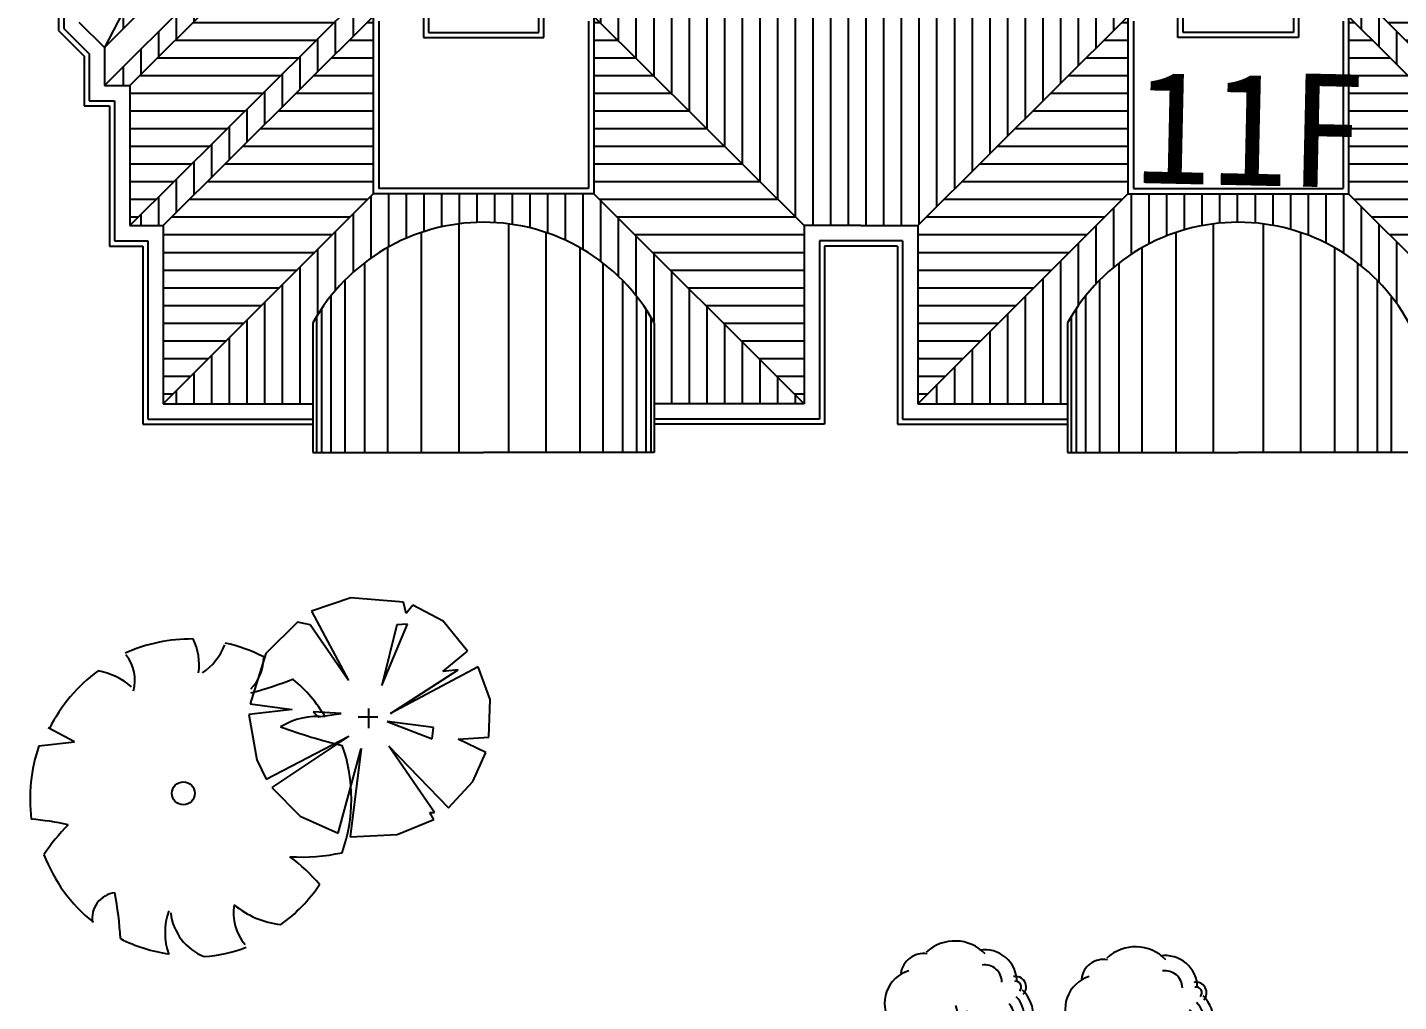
# Model space of a CAD drawing. Extents: x 225694 to 1397201, y -46174 to 794826.
# Drawn here: x 564215 to 593287, y 529362 to 550020 of the extents above; entities that cross this region are included whole.
import ezdxf
from ezdxf.enums import TextEntityAlignment as Align

# ---------------------------------------------------------------- set-up
doc = ezdxf.new("R2010")
doc.units = 0
doc.header["$LTSCALE"] = 0.5
doc.header["$MEASUREMENT"] = 0
for name, color, linetype in [('08-树', 73, 'Continuous'), ('KJ', 8, 'Continuous'), ('ZJ', 7, 'Continuous'), ('屋顶', 135, 'Continuous'), ('树', 124, 'Continuous'), ('路', 40, 'Continuous')]:
    doc.layers.add(name, color=color, linetype=linetype)
doc.styles.add('等线体', font='')
doc.styles.get('等线体').set_extended_font_data('黑体')

# ---------------------------------------------------------------- blocks, each defined once
blk = doc.blocks.new('含笑')
at = {"layer": '树'}
for p, q in [((-631.7, 458.1), (-789.3, 542.6)), ((-789.3, 542.6), (-789.3, 542.6)), ((-845.5, 434), (-631.7, 458.1))]:
    blk.add_line(p, q, dxfattribs=at)
blk.add_circle((27.2, 147.7), 69.3, dxfattribs=at)
for centre, radius, start, end in [((74.1, 114.5), 965.6, 89.33215, 114.38564), ((-227.8, 923.2), 350.3, 352.07749, 26.61284), ((-64.2, 1177.9), 366.2, 304.18683, 338.5411), ((74.1, 114.5), 962.8, 62.87665, 77.70213), ((-501.2, 832.7), 235.9, 343.65549, 39.76), ((234.2, 972.6), 278.9, 315.84539, 359.76505), ((74.1, 114.5), 955.7, 126.07508, 153.62454), ((-555.8, 485.4), 407.2, 48.52033, 80.51513), ((-354.2, 3608.9), 2961.5, 285.43975, 290.70994), ((74.1, 114.5), 949.5, 31.40984, 49.47525), ((836.7, 188.3), 423.8, 83.53226, 121.6544), ((1829, 3902.1), 3566.3, 250.08649, 256.34511), ((74.1, 114.5), 973.5, 160.84261, 187.275), ((74.1, 114.5), 968.2, 340.33073, 19.42997), ((-1017.9, -1600.7), 1597, 77.37282, 85.46489), ((81.1, -798.1), 1064.6, 134.77817, 147.33147), ((74.1, 114.5), 951.2, 200.8103, 231.43916), ((738.1, 952.1), 1189.5, 266.7455, 282.01463), ((89, -1035.8), 989.3, 39.65359, 53.99299), ((74.1, 114.5), 932.8, 305.39404, 326.24638), ((-366.1, -609.5), 158.2, 97.74104, 188.81075), ((-2361.1, -833.7), 2010.1, 2.94646, 10.92381), ((316, -694.1), 399.7, 160.60085, 199.39915), ((271.2, -538.6), 322.8, 186.19115, 248.49517), ((625.6, -573.4), 296.6, 170.63138, 220.62782), ((679.7, -105.2), 544.6, 230.45823, 263.10928), ((74.1, 114.5), 947, 243.14983, 261.83562), ((74.1, 114.5), 956.7, 274.72362, 290.3277)]:
    blk.add_arc(centre, radius, start, end, dxfattribs=at)
blk = doc.blocks.new('棕榈')
at = {"layer": '树', "color": 64, "linetype": 'Continuous'}
for p, q in [((-172, 1067), (-553, 940)), ((336, 1025), (-172, 1067)), ((-553, 940), (-196, 270)), ((360, 916), (336, 1025)), ((426, 996), (360, 916)), ((717, 842), (426, 996)), ((-688, 831), (-995, 530)), ((-566, 808), (-688, 831)), ((-196, 270), (-566, 808)), ((127, 220), (373, 813)), ((270, 808), (127, 220)), ((373, 813), (270, 808)), ((953, 551), (717, 842)), ((-995, 530), (-1146, 45)), ((715, 357), (953, 551)), ((1056, 402), (209, -50)), ((1170, 85), (1056, 402)), ((209, -50), (863, 371)), ((863, 371), (715, 357)), ((-1146, 45), (-738, -11)), ((0, -192), (0, 0)), ((1159, -278), (1170, 85)), ((-738, -11), (-1159, -58)), ((-1159, -58), (-1080, -495)), ((-537, -32), (-487, -82)), ((-265, -48), (-537, -32)), ((-487, -82), (-265, -48)), ((88, -84), (-103, -84)), ((177, -127), (611, -294)), ((625, -185), (177, -127)), ((611, -294), (625, -185)), ((-990, -683), (-193, -267)), ((-193, -267), (-937, -763)), ((-294, -1205), (-73, -388)), ((-73, -388), (-180, -1239)), ((633, -1004), (193, -363)), ((193, -363), (770, -961)), ((863, -297), (1159, -278)), ((1130, -424), (863, -297)), ((-1080, -495), (-990, -683)), ((1003, -707), (1130, -424)), ((-937, -763), (-662, -1041)), ((770, -961), (1003, -707)), ((-662, -1041), (-294, -1205)), ((627, -1072), (590, -1004)), ((590, -1004), (633, -1004)), ((275, -1218), (627, -1072)), ((-180, -1239), (275, -1218))]:
    blk.add_line(p, q, dxfattribs=at)
blk = doc.blocks.new('桂花')
at = {"layer": '08-树', "linetype": 'ByBlock'}
for p, q in [((0, 0), (-316, 0)), ((-149, -187), (-149, 195))]:
    blk.add_line(p, q, dxfattribs=at)
for centre, radius, start, end in [((-367, 1210), 204, 31.9374, 177.2865), ((79, 732), 688, 22.6842, 120.5814), ((-612, 656), 626, 75.2533, 173.8893), ((-367, 1210), 110, 31.9374, 177.2865), ((79, 732), 509, 22.6842, 120.5814), ((574, 395), 687, 335.0514, 87.0482), ((-743, 93), 815, 118.8409, 207.9925), ((-612, 656), 332, 75.2533, 173.8893), ((79, 732), 314, 22.6842, 120.5814), ((574, 395), 565, 335.0514, 87.0482), ((574, 395), 158, 335.0514, 87.0482), ((574, 395), 344, 335.0514, 87.0482), ((868, -183), 294, 286.7742, 55.2785), ((868, -183), 443, 286.7742, 55.2785), ((-1031, -465), 437, 155.3763, 247.6372), ((287, -545), 475, 271.8981, 6.291), ((287, -545), 769, 271.8981, 6.291), ((-552, -692), 652, 181.4394, 289.2262), ((-59, -897), 543, 216.0983, 316.3439)]:
    blk.add_arc(centre, radius, start, end, dxfattribs=at)
blk = doc.blocks.new('GUIHUA')
at = {"layer": '树', "linetype": 'ByBlock', "xscale": 1.0944, "yscale": 1.0944, "zscale": 1.0944}
blk.add_blockref('桂花', (169, -8), dxfattribs=at)
blk = doc.blocks.new('b')
at = {"layer": 'KJ'}
h = blk.add_hatch(dxfattribs=at)
h.set_pattern_fill('LINE', color=256, scale=3000, angle=90, style=0)
h.paths.add_polyline_path([(989064, 580640), (990792, 582361), (987335, 582361)])
h.paths.add_polyline_path([(992916, 582361), (994644, 580640), (996373, 582361)])
h.paths.add_polyline_path([(1003335, 582361), (1005064, 580640), (1006792, 582361)])
h.paths.add_polyline_path([(1010644, 580640), (1012373, 582361), (1008916, 582361)])
h.paths.add_polyline_path([(1013104, 576361), (1013644, 576361), (1015894, 578611), (1015354, 578611)])
h.paths.add_polyline_path([(1015354, 574111), (1015894, 574111), (1013644, 576361), (1013104, 576361)])
h.paths.add_polyline_path([(986064, 576361), (986604, 576361), (984354, 578611), (983814, 578611)])
h.paths.add_polyline_path([(986604, 576361), (986064, 576361), (983814, 574111), (984354, 574111)])
h.paths.add_polyline_path([(984564, 576361), (985257, 576361), (983814, 577804)])
h.paths.add_polyline_path([(985257, 576361), (984564, 576361), (983814, 574917)])
h.paths.add_polyline_path([(1014451, 576361), (1015144, 576361), (1015894, 577804)])
h.paths.add_polyline_path([(1015144, 576361), (1014451, 576361), (1015894, 574917)])
h = blk.add_hatch(dxfattribs=at)
h.set_pattern_fill('LINE', color=256, scale=3000, angle=180, style=0)
h.paths.add_polyline_path([(984354, 580861), (984354, 578611), (986604, 576361), (984354, 574111), (984354, 571141), (989236, 576001)])
h.paths.add_polyline_path([(989514, 575576), (985059, 571141), (985059, 567361), (989514, 571816)])
h.paths.add_polyline_path([(994194, 575576), (994194, 571816), (998649, 567361), (998649, 571141)])
h.paths.add_polyline_path([(1005514, 571816), (1005514, 575576), (1001059, 571141), (1001059, 567361)])
h.paths.add_polyline_path([(1014649, 567361), (1014649, 571141), (1010194, 575576), (1010194, 571816)])
h.paths.add_polyline_path([(1015354, 571141), (1015354, 574111), (1013104, 576361), (1015354, 578611), (1015354, 580861), (1010473, 576001)])
h.paths.add_polyline_path([(1016434, 577129), (1015144, 576361), (1016434, 575592)])
h.paths.add_polyline_path([(983274, 575592), (984564, 576361), (983274, 577129)])
h = blk.add_hatch(dxfattribs=at)
h.set_pattern_fill('LINE', color=256, scale=3000, angle=90, style=0)
h.paths.add_polyline_path([(1010644, 579140), (1009132, 580646), (1009132, 576460), (1009132, 576001), (1010473, 576001), (1015354, 580861), (1012373, 580861)])
h.paths.add_polyline_path([(1003335, 580861), (999854, 580861), (996373, 580861), (994644, 579140), (993132, 580646), (993132, 576001), (1004736, 576001), (1006576, 576001), (1006576, 580646), (1005064, 579140)])
h.paths.add_polyline_path([(989064, 579140), (987335, 580861), (984354, 580861), (989236, 576001), (990576, 576001), (990576, 580646)])
h.paths.add_polyline_path([(995472, 569081), (995472, 567361), (998649, 567361), (994194, 571816), (989514, 571816), (985059, 567361), (988236, 567361), (988236, 569081, -0.589173)])
h.paths.add_polyline_path([(984354, 571141), (985059, 571141), (989514, 575576), (989514, 575596), (990576, 575596), (990576, 576001), (989236, 576001)])
h.paths.add_polyline_path([(1010473, 576001), (1009132, 576001), (1009132, 575596), (1010194, 575596), (1010194, 575576), (1014649, 571141), (1015354, 571141)])
h.paths.add_polyline_path([(1010194, 571816), (1005514, 571816), (1001059, 567361), (1004236, 567361), (1004236, 569081, -0.589173), (1011472, 569081), (1011472, 567361), (1014649, 567361)])
h.paths.add_polyline_path([(1001059, 571141), (1005514, 575576), (1005514, 575596), (1006576, 575596), (1006576, 576001), (1004736, 576001), (993132, 576001), (993132, 575596), (994194, 575596), (994194, 575576), (998649, 571141), (999854, 571141)])
at = {"layer": 'KJ', "linetype": 'Continuous'}
for p, q in [((990533, 570996), (990533, 566329)), ((991325, 571179), (991325, 566329)), ((992384, 571179), (992384, 566329)), ((993176, 570996), (993176, 566329)), ((1006533, 570996), (1006533, 566329)), ((1007325, 571179), (1007325, 566329)), ((1008384, 571179), (1008384, 566329)), ((1009176, 570996), (1009176, 566329)), ((989813, 570674), (989813, 566329)), ((993896, 570674), (993896, 566329)), ((1005813, 570674), (1005813, 566329)), ((1009896, 570674), (1009896, 566329)), ((989325, 570350), (989325, 566329)), ((994383, 570350), (994383, 566329)), ((1005325, 570350), (1005325, 566329)), ((1010383, 570350), (1010383, 566329)), ((988911, 569983), (988911, 566329)), ((994797, 569983), (994797, 566329)), ((1004911, 569983), (1004911, 566329)), ((1010797, 569983), (1010797, 566329)), ((988614, 569648), (988614, 566329)), ((995094, 569648), (995094, 566329)), ((1004614, 569648), (1004614, 566329)), ((1011094, 569648), (1011094, 566329)), ((988416, 569376), (988416, 566329)), ((995292, 569376), (995292, 566329)), ((1004416, 569376), (1004416, 566329)), ((988308, 569206), (988308, 566329)), ((995400, 569206), (995400, 566329)), ((1004308, 569206), (1004308, 566329))]:
    blk.add_line(p, q, dxfattribs=at)
at = {"layer": '屋顶'}
for p, q in [((990576, 581371), (990576, 575128)), ((990684, 581263), (990684, 575236)), ((993024, 575236), (993024, 581263)), ((993132, 575128), (993132, 581371)), ((1006576, 575128), (1006576, 581371)), ((1006684, 575236), (1006684, 581263)), ((1009024, 581263), (1009024, 575236)), ((1009132, 581371), (1009132, 575128)), ((982842, 577443), (982842, 575278)), ((982950, 577398), (982950, 575323)), ((983814, 574917), (985257, 576361)), ((984564, 576361), (983814, 574917)), ((983814, 574111), (986064, 576361)), ((984354, 574111), (986604, 576361)), ((984354, 571141), (989236, 576001)), ((1015354, 571141), (1010473, 576001)), ((983274, 575457), (983814, 574917)), ((985059, 571141), (989514, 575576)), ((989514, 575596), (989514, 571816)), ((989630, 575480), (989630, 571932)), ((994078, 575480), (994078, 571932)), ((994194, 575596), (994194, 571816)), ((998649, 571141), (994194, 575576)), ((1001059, 571141), (1005514, 575576)), ((1005514, 575596), (1005514, 571816)), ((1005630, 575480), (1005630, 571932)), ((1010078, 575480), (1010078, 571932)), ((1010194, 575596), (1010194, 571816)), ((1014649, 571141), (1010194, 575576)), ((982842, 575278), (983382, 574738)), ((982950, 575323), (983490, 574783)), ((990576, 575128), (993132, 575128)), ((990684, 575236), (993024, 575236)), ((1009132, 575128), (1006576, 575128)), ((1009024, 575236), (1006684, 575236)), ((983490, 574783), (983490, 573787)), ((983814, 574917), (983814, 574111)), ((983382, 574738), (983382, 573679)), ((983814, 574111), (984354, 574111)), ((984354, 574111), (984354, 571141)), ((983382, 573679), (983922, 573679)), ((983490, 573787), (984030, 573787)), ((983922, 573679), (983922, 570709)), ((984030, 573787), (984030, 570817)), ((994078, 571932), (989630, 571932)), ((1005630, 571932), (1010078, 571932)), ((985059, 567361), (989514, 571816)), ((994194, 571816), (989514, 571816)), ((998649, 567361), (994194, 571816)), ((1001059, 567361), (1005514, 571816)), ((1005514, 571816), (1010194, 571816)), ((1014649, 567361), (1010194, 571816)), ((984354, 571141), (985059, 571141)), ((985059, 571141), (985059, 567361)), ((999854, 571141), (998649, 571141)), ((998649, 571141), (998649, 567361)), ((999854, 571141), (1001059, 571141)), ((1001059, 571141), (1001059, 567361)), ((983922, 570709), (984627, 570709)), ((984030, 570817), (984735, 570817)), ((984627, 570709), (984627, 566929)), ((984735, 570817), (984735, 567037)), ((1000735, 570817), (998973, 570817)), ((998973, 570817), (998973, 567037)), ((1000627, 570709), (999081, 570709)), ((999081, 570709), (999081, 566929)), ((1000627, 570709), (1000627, 566929)), ((1000735, 570817), (1000735, 567037)), ((988236, 569081), (988236, 566329)), ((995472, 569081), (995472, 566329)), ((1004236, 569081), (1004236, 566329)), ((985059, 567361), (988236, 567361)), ((998649, 567361), (995472, 567361)), ((1001059, 567361), (1004236, 567361)), ((984627, 566929), (988236, 566929)), ((984735, 567037), (988236, 567037)), ((998973, 567037), (995472, 567037)), ((999081, 566929), (995472, 566929)), ((1000627, 566929), (1004236, 566929)), ((1000735, 567037), (1004236, 567037)), ((988236, 566329), (991854, 566329)), ((995472, 566329), (991854, 566329)), ((1004236, 566329), (1007854, 566329)), ((1011472, 566329), (1007854, 566329))]:
    blk.add_line(p, q, dxfattribs=at)
for centre in [(991854, 567077), (1007854, 567077)]:
    blk.add_arc(centre, 4136, 28.9891, 151.0109, dxfattribs=at)

msp = doc.modelspace()

# ---------------------------------------------------------------- linework, layer by layer
at = {"layer": '路', "color": 7}
msp.add_arc((694357.5, 427508.1), 187777, 133.704335, 143.577918, dxfattribs=at)
for points, knots in [([(553101.4, 417688.9), (549728.2, 422206.6), (543021.5, 431188.9), (556876.4, 441739.4), (556629.4, 455530.5), (550022.4, 466092.4), (555881.1, 476861.3), (562293.5, 484681.4), (574569.6, 490131), (579698, 478078.4), (592603.4, 479361), (599953.3, 489939.7), (612573.2, 480549.6), (620705.9, 491539), (628964.4, 500312.3), (647942.3, 493233.1), (641878.6, 510856.5), (648155.1, 520301.5), (647837, 532724.8), (659124.5, 536520.4), (666190.4, 544921.6), (676667.9, 542037.2), (685285.3, 539216.9), (692250.4, 544496.6), (701425.3, 539493), (706458.9, 544918.1), (709236.7, 547912)], [0, 0, 0, 0, 14427.2896194, 28684.5625826, 41813.7522732, 52705.2155961, 63262.7905587, 74483.0928484, 85762.2605936, 93119.153961, 107355.6559832, 114359.7475777, 127672.2000607, 138947.3166207, 149121.1998097, 163357.697375, 177033.0047384, 185159.3922129, 198301.1106652, 208161.8521645, 217572.0777821, 228569.6187249, 237392.0694759, 243284.2380735, 252106.6841135, 262970.405513, 262970.405513, 262970.405513, 262970.405513]), ([(553745.5, 417688.9), (550372.3, 422206.6), (543665.6, 431188.9), (557520.4, 441739.4), (557273.4, 455530.5), (550666.5, 466092.4), (556525.2, 476861.3), (562937.6, 484681.4), (575213.7, 490131), (580342.1, 478078.4), (593247.5, 479361), (600597.4, 489939.7), (613217.3, 480549.6), (621350, 491539), (629608.5, 500312.3), (648586.4, 493233.1), (642522.7, 510856.5), (648799.1, 520301.5), (648481.1, 532724.8), (659768.6, 536520.4), (666834.5, 544921.6), (677312, 542037.2), (685929.3, 539216.9), (692894.5, 544496.6), (702069.4, 539493), (707103, 544918.1), (709880.7, 547912)], [0, 0, 0, 0, 14427.2896194, 28684.5625826, 41813.7522732, 52705.2155961, 63262.7905587, 74483.0928484, 85762.2605936, 93119.153961, 107355.6559832, 114359.7475777, 127672.2000607, 138947.3166207, 149121.1998097, 163357.697375, 177033.0047384, 185159.3922129, 198301.1106652, 208161.8521645, 217572.0777821, 228569.6187249, 237392.0694759, 243284.2380735, 252106.6841135, 262970.405513, 262970.405513, 262970.405513, 262970.405513]), ([(709880.7, 545702.5), (708963.6, 543068.6), (707510.6, 538896.1), (701810.8, 539164.8), (698242.8, 540307.7), (693680.2, 541908.4), (690998, 536584.3), (685204.2, 536808.5), (680114.2, 537684.8), (675512.3, 539520.6), (669958.6, 539671.7), (668017.9, 534552.3), (662659.6, 533618.9), (656869.4, 533626.7), (653576.5, 528706.7), (649595.5, 523303.4), (653859.1, 516925.2), (649336.8, 511628.4), (653331.7, 505481.4), (653131.3, 498628.1), (653129.2, 488113.6), (645768.3, 489725.3), (643230.9, 484709.6), (637340.3, 481312.1), (628891.3, 480780.1), (618439.7, 481029.5), (612634.5, 471226.7), (602695.7, 475225.8), (596488.5, 470383.6), (589941.8, 464523.9), (595161.7, 458878.1), (596075.7, 449789), (610743.3, 447001.1), (604220.9, 433872.9), (594977.8, 429999.5), (586205.4, 424735), (582158.9, 419772.7), (580459.7, 417688.9)], [0, 0, 0, 0, 7298.9757818, 11563.0507456, 15022.9854729, 19319.0542986, 23640.9120085, 29639.7180495, 34725.5078593, 39355.625455, 44961.2972709, 48404.2163004, 53910.5429632, 59758.7015639, 64739.545937, 70698.9667969, 78365.9125158, 82764.5497023, 88560.1729544, 96937.592262, 106177.2555277, 110084.4406177, 115058.6784215, 120810.6139395, 129978.3438057, 140332.1069786, 150108.2040223, 157353.0789168, 167374.9675794, 172780.9820691, 179827.6393974, 185567.1267276, 199556.6919136, 208458.2677455, 219294.560966, 230387.2083651, 238417.0535732, 238417.0535732, 238417.0535732, 238417.0535732]), ([(710524.8, 545702.5), (709607.6, 543068.6), (708154.6, 538896.1), (702454.8, 539164.8), (698886.9, 540307.7), (694324.3, 541908.4), (691642.1, 536584.3), (685848.3, 536808.5), (680758.3, 537684.8), (676156.4, 539520.6), (670602.7, 539671.7), (668662, 534552.3), (663303.7, 533618.9), (657513.5, 533626.7), (654220.5, 528706.7), (650239.6, 523303.4), (654503.2, 516925.2), (649980.9, 511628.4), (653975.8, 505481.4), (653775.4, 498628.1), (653773.3, 488113.6), (646412.4, 489725.3), (643875, 484709.6), (637984.3, 481312.1), (629535.4, 480780.1), (619083.8, 481029.5), (613278.6, 471226.7), (603339.8, 475225.8), (597132.5, 470383.6), (590585.9, 464523.9), (595805.8, 458878.1), (596719.7, 449789), (611387.4, 447001.1), (604865, 433872.9), (595621.9, 429999.5), (586849.4, 424735), (582803, 419772.7), (581103.8, 417688.9)], [0, 0, 0, 0, 7298.9757818, 11563.0507456, 15022.9854729, 19319.0542986, 23640.9120085, 29639.7180495, 34725.5078593, 39355.625455, 44961.2972709, 48404.2163004, 53910.5429632, 59758.7015639, 64739.545937, 70698.9667969, 78365.9125158, 82764.5497023, 88560.1729544, 96937.592262, 106177.2555277, 110084.4406177, 115058.6784215, 120810.6139395, 129978.3438057, 140332.1069786, 150108.2040223, 157353.0789168, 167374.9675794, 172780.9820691, 179827.6393974, 185567.1267276, 199556.6919136, 208458.2677455, 219294.560966, 230387.2083651, 238417.0535732, 238417.0535732, 238417.0535732, 238417.0535732]), ([(543686.8, 536196.3), (545054, 535194), (548722.2, 532573.3), (556063.5, 528530.1), (564622.4, 522805.2), (575107.6, 523406.8), (583077.1, 528900.5), (592667.7, 526182.5), (602910.8, 523160.3), (611495.2, 529732.8), (621156.3, 533283.7), (626849.4, 530131.1), (629357.6, 528742.1)], [1991.4230719, 1991.4230719, 1991.4230719, 1991.4230719, 7068.7585183, 15511.3597652, 27260.1701686, 37003.4231181, 45070.9639708, 54668.0657267, 65317.8659261, 75031.1055941, 85518.5542323, 93777.4676862, 93777.4676862, 93777.4676862, 93777.4676862])]:
    msp.add_open_spline(points, degree=3, knots=knots, dxfattribs=at)

# ---------------------------------------------------------------- block references
at = {"layer": 'KJ', "color": 7}
msp.add_blockref('b', (-417966.4, -25324.4), dxfattribs=at)
at = {"layer": '树', "color": 7}
for name, p, xscale, yscale, zscale in [('棕榈', (571452.9, 535578.8), 2.197147679980844, 2.197147679980844, 2.19714768), ('含笑', (567427, 533259.9), 3.510000000009313, 3.510000000009313, 3.510000000000001)]:
    msp.add_blockref(name, p, dxfattribs=dict(at, xscale=xscale, yscale=yscale, zscale=zscale))
at = {"layer": '树', "color": 7, "rotation": 284.9686464037668}
for p in [(583955.7, 529108), (587782.7, 528984.6)]:
    msp.add_blockref('GUIHUA', p, dxfattribs=at)

# ---------------------------------------------------------------- texts
at = {"layer": 'ZJ', "color": 7, "linetype": 'Continuous', "style": '等线体'}
msp.add_text('11F', height=2400, rotation=358.73535, dxfattribs=at).set_placement((590143.9, 547868.5), align=Align.MIDDLE)

doc.saveas('drawing.dxf')
